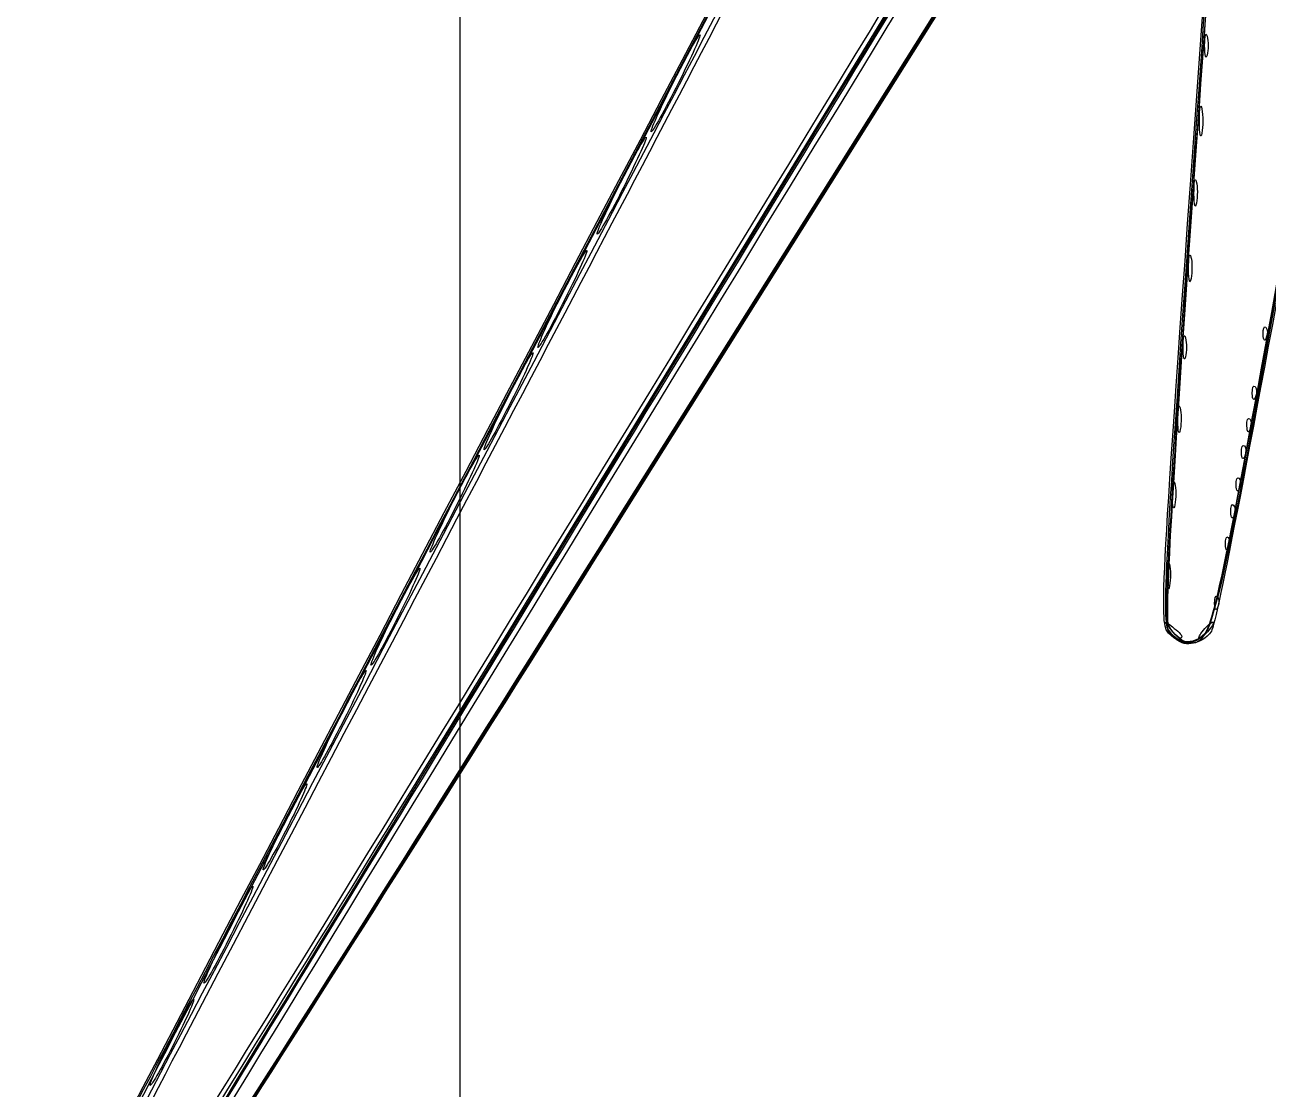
# Model space of a CAD drawing. Extents: x 143 to 420, y 187 to 724.
# Drawn here: x 143.8 to 261.7, y 382.5 to 483.4 of the extents above; entities that cross this region are included whole.
import ezdxf

# ---------------------------------------------------------------- set-up
doc = ezdxf.new("R2010")
doc.units = 0
doc.layers.add('Calque_1', color=7, linetype='CONTINUOUS')
doc.layers.add('Calque_2', color=7, linetype='CONTINUOUS')

msp = doc.modelspace()

# ---------------------------------------------------------------- linework, layer by layer
at = {"layer": 'Calque_1', "color": 7}
for points in [[(190.668927, 450.091195), (236.299078, 536.96989), (239.134116, 537.262621)], [(192.009473, 452.783263), (236.247721, 537.008097), (239.290928, 537.361286)], [(199.144086, 441.32048), (249.965988, 524.535228), (248.602815, 525.958038), (247.239646, 527.380881), (244.961231, 523.942119)], [(254.642635, 472.240034), (257.899255, 517.735238), (254.47149, 517.587554), (251.043695, 517.43987), (201.690725, 438.794458)], [(258.008567, 514.756604), (258.287453, 518.203706), (254.758728, 518.203706), (251.230004, 518.203706), (201.716345, 439.298067)], [(258.008699, 514.756901), (258.287584, 518.204003), (254.758864, 518.204003), (251.230139, 518.204003), (201.716484, 439.298363)], [(254.692304, 518.200311), (251.245175, 518.197014), (201.730345, 439.275387)], [(254.692426, 467.391846), (254.693151, 467.391846)], [(254.181713, 460.24226), (254.182471, 460.24226)]]:
    msp.add_lwpolyline(points, dxfattribs=at)
for points in [[(255.704236, 481.43557)], [(205.283345, 477.861123)], [(205.283345, 477.860959)], [(255.214136, 474.286083)], [(200.176502, 468.158154)], [(200.176502, 468.157989)], [(194.558976, 457.433759)], [(194.558976, 457.433594)], [(261.243572, 454.071509)], [(253.661483, 452.837358)], [(260.222212, 448.453979)], [(189.452133, 447.730756)], [(189.452133, 447.730591)], [(253.161002, 445.943121)], [(259.711515, 445.389899)], [(259.200852, 442.83645)], [(258.690155, 439.77237)], [(252.650319, 438.793535)], [(184.345294, 438.027754)], [(184.345294, 438.027589)], [(258.179492, 437.21892)], [(257.668795, 434.15484)], [(252.139635, 431.133252)], [(256.647435, 428.537311)], [(178.727764, 427.303391)], [(178.727764, 427.303227)], [(252.45649, 426.15439)], [(255.585759, 426.026419)], [(173.620925, 417.600389)], [(173.620925, 417.600224)], [(168.25874, 407.386855)], [(168.25874, 407.38669)], [(162.896556, 397.173156)], [(162.896556, 397.172991)], [(157.534371, 386.95949)], [(157.534371, 386.959325)]]:
    msp.add_lwpolyline(points, close=True, dxfattribs=at)
for points in [[(145.468257, 364.270912), (148.886037, 371.248848), (235.656992, 536.269215), (236.188279, 536.801603)], [(235.474652, 534.114545), (234.946415, 533.088504), (216.47313, 497.892741), (194.422899, 455.901768)], [(248.601177, 525.454594), (249.385537, 524.587907), (246.410868, 519.580332), (198.621739, 441.319392)], [(254.811842, 472.234265), (256.594394, 497.086842), (257.943791, 517.597213), (257.810512, 517.812805)], [(250.574775, 516.800445), (250.027471, 516.028038), (227.824862, 480.695074), (201.235644, 438.282739)], [(254.885104, 471.477253), (256.649611, 495.913479), (258.103639, 516.423818), (258.116363, 517.055793)], [(194.811094, 433.6869), (219.347185, 473.852229), (241.893964, 510.768774), (244.915054, 515.723703)], [(245.041396, 515.006447), (191.413515, 427.277382), (150.59239, 360.370604), (150.02025, 359.264524)], [(254.750072, 469.298189), (256.388823, 492.404402), (257.855114, 512.860678), (258.008567, 514.756604)], [(254.750207, 469.298485), (256.388955, 492.404699), (257.855279, 512.860974), (258.008699, 514.756901)], [(159.169569, 387.764829), (192.115255, 450.475799), (200.334702, 466.135312), (217.795109, 499.457071)], [(148.342055, 357.583696), (148.342055, 357.842472), (168.089431, 390.244865), (231.503927, 494.038783)], [(148.342055, 357.583696), (148.342055, 357.842472), (168.089431, 390.244865), (231.503927, 494.038783)], [(205.283345, 477.861123), (206.552926, 480.389025), (207.706579, 482.457293), (207.847014, 482.457293)], [(205.283345, 477.860959), (206.552926, 480.38886), (207.706579, 482.457128), (207.847014, 482.457128)], [(207.847014, 482.457293), (207.987445, 482.457293), (207.06361, 480.389025), (205.794028, 477.861123)], [(207.847014, 482.457128), (207.987445, 482.457128), (207.06361, 480.38886), (205.794028, 477.860959)], [(255.704236, 481.43557), (255.704236, 482.418625), (255.809065, 482.8208), (255.937629, 482.329256)], [(255.937629, 482.329256), (256.065864, 481.837712), (256.065864, 481.033395), (255.937629, 480.541851)], [(255.937629, 480.541851), (255.809065, 480.050341), (255.704236, 480.452516), (255.704236, 481.43557)], [(203.23036, 473.264987), (203.089928, 473.264987), (204.013761, 475.333255), (205.283345, 477.861123)], [(203.23036, 473.264822), (203.089928, 473.264822), (204.013761, 475.33309), (205.283345, 477.860959)], [(205.794028, 477.861123), (204.524447, 475.333255), (203.370795, 473.264987), (203.23036, 473.264987)], [(205.794028, 477.860959), (204.524447, 475.33309), (203.370795, 473.264822), (203.23036, 473.264822)], [(255.214136, 474.286083), (255.214136, 475.550034), (255.313724, 476.067093), (255.435464, 475.435117)], [(255.435464, 475.435117), (255.557237, 474.803142), (255.557237, 473.769025), (255.435464, 473.137049)], [(255.435464, 473.137049), (255.313658, 472.505074), (255.214136, 473.02233), (255.214136, 474.286083)], [(200.176502, 468.158154), (201.446083, 470.686023), (202.599733, 472.754291), (202.740174, 472.754291)], [(200.176502, 468.157989), (201.446083, 470.685858), (202.599733, 472.754126), (202.740174, 472.754126)], [(202.740174, 472.754291), (202.880606, 472.754291), (201.956767, 470.686023), (200.687186, 468.158154)], [(202.740174, 472.754126), (202.880606, 472.754126), (201.956767, 470.685858), (200.687186, 468.157989)], [(252.288295, 425.747831), (251.424001, 426.702865), (251.523111, 428.660007), (254.642635, 472.240034)], [(252.313401, 425.898679), (251.654546, 426.918226), (251.936082, 432.139514), (254.811842, 472.234265)], [(264.99191, 471.732568), (256.555133, 424.721427), (256.561759, 424.749612), (253.976504, 424.749612)], [(264.971867, 472.318985), (257.840049, 432.822619), (256.585988, 426.542951), (255.641536, 425.598466)], [(264.97223, 472.319282), (257.840313, 432.823179), (256.58612, 426.543247), (255.641668, 425.598762)], [(265.022864, 472.349676), (258.029632, 433.607157), (256.633425, 426.591442), (255.738256, 425.696273)], [(252.225816, 426.148292), (251.822794, 426.808716), (252.529459, 438.854356), (254.885104, 471.477253)], [(265.039511, 471.018114), (260.28745, 444.648348), (256.820568, 426.671284), (256.348078, 425.950237)], [(252.307985, 426.434858), (251.921416, 427.047681), (252.607012, 439.081354), (254.750072, 469.298189)], [(252.308124, 426.435155), (251.921551, 427.047977), (252.607151, 439.08165), (254.750207, 469.298485)], [(198.123514, 463.561985), (197.983082, 463.561985), (198.906921, 465.630253), (200.176502, 468.158154)], [(198.123514, 463.56182), (197.983082, 463.56182), (198.906921, 465.630088), (200.176502, 468.157989)], [(200.687186, 468.158154), (199.417608, 465.630253), (198.263955, 463.561985), (198.123514, 463.561985)], [(200.687186, 468.157989), (199.417608, 465.630088), (198.263955, 463.56182), (198.123514, 463.56182)], [(254.693151, 467.391846), (254.687217, 468.515332), (254.78753, 469.035094), (254.915237, 468.546846)], [(254.915237, 468.546846), (255.04301, 468.058566), (255.047658, 467.139332), (254.924797, 466.504126)], [(254.924797, 466.504126), (254.802628, 465.868855), (254.698063, 466.268425), (254.692426, 467.391846)], [(194.558976, 457.433759), (195.828557, 459.96166), (196.98221, 462.029928), (197.122645, 462.029928)], [(194.558976, 457.433594), (195.828557, 459.961495), (196.98221, 462.029763), (197.122645, 462.029763)], [(197.122645, 462.029928), (197.263076, 462.029928), (196.339241, 459.96166), (195.069659, 457.433759)], [(197.122645, 462.029763), (197.263076, 462.029763), (196.339241, 459.961495), (195.069659, 457.433594)], [(254.182471, 460.24226), (254.176867, 461.365779), (254.276751, 461.885541), (254.404557, 461.39726)], [(254.404557, 461.39726), (254.53233, 460.909013), (254.536978, 459.989779), (254.414117, 459.35454)], [(254.414117, 459.35454), (254.291981, 458.719269), (254.187383, 459.118839), (254.181713, 460.24226)], [(192.505991, 452.837622), (192.365559, 452.837622), (193.289395, 454.90589), (194.558976, 457.433759)], [(192.505991, 452.837457), (192.365559, 452.837457), (193.289395, 454.905725), (194.558976, 457.433594)], [(195.069659, 457.433759), (193.800078, 454.90589), (192.646429, 452.837622), (192.505991, 452.837622)], [(195.069659, 457.433594), (193.800078, 454.905725), (192.646429, 452.837457), (192.505991, 452.837457)], [(194.422899, 455.901768), (143.849842, 359.593714), (145.616963, 362.968886), (144.878632, 361.273488)], [(253.661483, 452.837358), (253.661483, 453.820413), (253.766576, 454.222588), (253.895041, 453.731044)], [(261.243572, 454.071509), (261.220496, 454.60983), (261.342138, 454.911461), (261.511908, 454.741757)], [(261.552126, 453.762955), (261.388948, 453.355571), (261.267966, 453.476487), (261.243572, 454.071509)], [(261.511908, 454.741757), (261.681679, 454.571986), (261.69981, 454.131604), (261.552126, 453.762955)], [(145.761462, 364.628518), (146.866831, 366.789946), (167.678434, 406.459577), (192.009473, 452.783263)], [(253.895041, 451.943673), (253.766576, 451.452096), (253.661483, 451.854337), (253.661483, 452.837358)], [(253.895041, 453.731044), (254.023506, 453.239534), (254.023506, 452.435183), (253.895041, 451.943673)], [(189.452133, 447.730756), (190.721714, 450.258658), (191.875367, 452.326926), (192.015805, 452.326926)], [(189.452133, 447.730591), (190.721714, 450.258493), (191.875367, 452.326761), (192.015805, 452.326761)], [(192.015805, 452.326926), (192.156237, 452.326926), (191.232398, 450.258658), (189.962817, 447.730756)], [(192.015805, 452.326761), (192.156237, 452.326761), (191.232398, 450.258493), (189.962817, 447.730591)], [(144.028819, 360.331046), (144.584296, 361.915847), (165.572346, 402.30791), (190.668927, 450.091195)], [(260.222212, 448.453979), (260.199136, 448.9923), (260.320778, 449.293932), (260.490548, 449.12426)], [(260.490548, 449.12426), (260.660319, 448.954489), (260.67845, 448.514075), (260.530766, 448.145425)], [(260.530766, 448.145425), (260.367588, 447.738042), (260.246606, 447.858958), (260.222212, 448.453979)], [(187.399148, 443.134587), (187.258716, 443.134587), (188.182555, 445.202888), (189.452133, 447.730756)], [(187.399148, 443.134422), (187.258716, 443.134422), (188.182555, 445.202723), (189.452133, 447.730591)], [(189.962817, 447.730756), (188.693239, 445.202888), (187.539586, 443.134587), (187.399148, 443.134587)], [(189.962817, 447.730591), (188.693239, 445.202723), (187.539586, 443.134422), (187.399148, 443.134422)], [(253.161101, 445.943121), (253.155497, 447.066607), (253.255381, 447.586369), (253.383187, 447.098122)], [(253.383187, 447.098122), (253.510993, 446.609841), (253.515641, 445.690607), (253.393407, 445.055369)], [(253.393407, 445.055369), (253.271238, 444.42013), (253.166672, 444.819668), (253.161002, 445.943121)], [(259.711515, 445.389866), (259.68844, 445.92822), (259.810081, 446.229819), (259.979852, 446.060147)], [(259.979852, 446.060147), (260.149622, 445.890376), (260.167753, 445.449962), (260.020069, 445.081345)], [(260.020069, 445.081345), (259.856892, 444.673929), (259.735909, 444.794878), (259.711515, 445.389899)], [(259.200852, 442.83645), (259.177776, 443.374804), (259.299418, 443.676435), (259.469188, 443.506731)], [(259.469188, 443.506731), (259.638959, 443.33696), (259.65709, 442.896578), (259.509406, 442.527896)], [(184.345294, 438.027754), (185.614872, 440.555655), (186.768524, 442.623923), (186.908962, 442.623923)], [(184.345294, 438.027589), (185.614872, 440.55549), (186.768524, 442.623758), (186.908962, 442.623758)], [(186.908962, 442.623923), (187.049394, 442.623923), (186.125558, 440.555655), (184.855977, 438.027754)], [(186.908962, 442.623758), (187.049394, 442.623758), (186.125558, 440.55549), (184.855977, 438.027589)], [(259.509406, 442.527896), (259.346228, 442.120512), (259.225246, 442.241428), (259.200852, 442.83645)], [(198.621739, 441.319392), (158.675856, 375.902773), (147.510417, 357.974135), (146.415458, 357.490404)], [(147.468491, 357.467361), (147.938028, 357.818474), (171.192047, 395.552357), (199.144086, 441.32048)], [(252.650418, 438.793535), (252.644814, 439.917054), (252.744698, 440.436783), (252.872504, 439.948536)], [(252.872504, 439.948536), (253.00031, 439.460255), (253.004958, 438.541055), (252.882723, 437.905783)], [(258.690155, 439.772337), (258.66708, 440.310691), (258.788721, 440.612322), (258.958492, 440.442618)], [(258.998709, 439.463816), (258.835532, 439.056399), (258.714549, 439.177348), (258.690155, 439.77237)], [(258.958492, 440.442618), (259.128262, 440.272847), (259.146393, 439.832465), (258.998709, 439.463816)], [(201.730345, 439.275387), (150.758333, 358.030637), (150.656923, 357.878141), (146.570632, 356.324525)], [(201.716345, 439.298067), (165.147339, 381.021209), (151.698055, 359.98689), (150.272447, 358.841251)], [(201.716484, 439.298363), (165.147474, 381.021506), (151.698194, 359.987186), (150.272585, 358.841548)], [(201.690725, 438.794458), (174.546593, 395.539534), (151.61107, 359.506323), (150.722899, 358.720697)], [(252.882723, 437.905783), (252.760587, 437.270544), (252.655989, 437.670082), (252.650319, 438.793535)], [(201.235644, 438.282739), (167.415715, 384.336748), (152.246556, 360.573142), (150.744534, 359.184649)], [(182.292305, 433.431617), (182.151873, 433.431617), (183.075709, 435.499885), (184.345294, 438.027754)], [(182.292305, 433.431452), (182.151873, 433.431452), (183.075709, 435.49972), (184.345294, 438.027589)], [(184.855977, 438.027754), (183.586396, 435.499885), (182.432743, 433.431617), (182.292305, 433.431617)], [(184.855977, 438.027589), (183.586396, 435.49972), (182.432743, 433.431452), (182.292305, 433.431452)], [(258.179492, 437.21892), (258.156416, 437.757275), (258.278057, 438.058873), (258.447828, 437.889201)], [(258.447828, 437.889201), (258.617599, 437.719431), (258.63573, 437.279049), (258.488046, 436.910366)], [(258.488046, 436.910366), (258.324868, 436.503016), (258.203886, 436.623899), (258.179492, 437.21892)], [(257.668795, 434.154807), (257.64572, 434.693162), (257.767361, 434.994793), (257.937132, 434.825088)], [(257.977349, 433.846286), (257.814172, 433.438903), (257.693189, 433.559819), (257.668795, 434.15484)], [(257.937132, 434.825088), (258.106902, 434.655318), (258.125033, 434.214936), (257.977349, 433.846286)], [(149.163663, 358.90283), (149.733667, 359.868776), (170.275012, 393.521604), (194.811094, 433.6869)], [(252.139734, 431.133252), (252.13413, 432.256771), (252.234015, 432.776533), (252.361821, 432.288253)], [(178.727764, 427.303391), (179.997349, 429.831293), (181.150998, 431.899561), (181.291436, 431.899561)], [(178.727764, 427.303227), (179.997349, 429.831128), (181.150998, 431.899396), (181.291436, 431.899396)], [(181.291436, 431.899561), (181.431868, 431.899561), (180.508032, 429.831293), (179.238451, 427.303391)], [(181.291436, 431.899396), (181.431868, 431.899396), (180.508032, 429.831128), (179.238451, 427.303227)], [(252.361821, 432.288253), (252.489627, 431.800006), (252.494275, 430.880772), (252.37204, 430.245533)], [(252.37204, 430.245533), (252.249871, 429.610261), (252.145305, 430.009832), (252.139635, 431.133252)], [(256.647435, 428.537278), (256.62436, 429.075632), (256.746001, 429.377263), (256.915772, 429.207559)], [(256.915772, 429.207559), (257.085542, 429.037788), (257.103673, 428.597406), (256.955989, 428.228757)], [(256.955989, 428.228757), (256.792812, 427.821373), (256.671829, 427.942289), (256.647435, 428.537311)], [(176.674779, 422.707255), (176.534347, 422.707255), (177.458186, 424.77549), (178.727764, 427.303391)], [(176.674779, 422.70709), (176.534347, 422.70709), (177.458186, 424.775325), (178.727764, 427.303227)], [(179.238451, 427.303391), (177.96887, 424.77549), (176.815217, 422.707255), (176.674779, 422.707255)], [(179.238451, 427.303227), (177.96887, 424.775325), (176.815217, 422.70709), (176.674779, 422.70709)], [(252.45649, 426.154324), (251.821264, 426.964312), (251.839329, 426.982376), (252.649303, 426.347171)], [(255.585759, 426.026419), (255.935387, 426.447747), (256.336376, 426.792464), (256.476807, 426.792464)], [(256.476807, 426.792464), (256.617239, 426.792464), (256.447139, 426.447747), (256.096422, 426.026419)], [(255.738256, 425.696273), (254.562154, 424.520208), (253.104965, 424.707714), (252.225816, 426.148292)], [(256.348078, 425.950237), (255.386514, 424.48266), (253.517537, 424.389435), (252.288295, 425.747831)], [(255.641536, 425.598466), (254.473019, 424.429949), (253.403342, 424.698318), (252.307985, 426.434858)], [(255.641668, 425.598762), (254.473154, 424.430246), (253.403481, 424.698615), (252.308124, 426.435155)], [(253.976504, 424.749612), (253.470186, 424.749612), (252.721787, 425.266671), (252.313401, 425.898679)], [(253.542999, 425.453485), (253.542999, 425.033179), (253.123629, 425.303823), (252.45649, 426.15439)], [(252.649303, 426.347171), (253.140837, 425.961709), (253.542999, 425.559534), (253.542999, 425.453485)], [(255.205334, 425.260408), (255.064803, 425.260408), (255.235992, 425.605124), (255.585759, 426.026419)], [(256.096422, 426.026419), (255.746761, 425.605124), (255.345772, 425.260408), (255.205334, 425.260408)], [(173.620925, 417.600389), (174.890503, 420.12829), (176.044158, 422.196558), (176.184593, 422.196558)], [(173.620925, 417.600224), (174.890503, 420.128126), (176.044158, 422.196394), (176.184593, 422.196394)], [(176.184593, 422.196558), (176.325025, 422.196558), (175.401189, 420.12829), (174.131608, 417.600389)], [(176.184593, 422.196394), (176.325025, 422.196394), (175.401189, 420.128126), (174.131608, 417.600224)], [(171.567936, 413.004252), (171.427504, 413.004252), (172.35134, 415.07252), (173.620925, 417.600389)], [(171.567936, 413.004088), (171.427504, 413.004088), (172.35134, 415.072356), (173.620925, 417.600224)], [(174.131608, 417.600389), (172.862027, 415.07252), (171.708374, 413.004252), (171.567936, 413.004252)], [(174.131608, 417.600224), (172.862027, 415.072356), (171.708374, 413.004088), (171.567936, 413.004088)], [(168.25874, 407.386855), (169.388516, 409.63386), (170.427779, 411.472328), (170.568218, 411.472328)], [(168.25874, 407.38669), (169.388516, 409.633695), (170.427779, 411.472163), (170.568218, 411.472163)], [(170.568218, 411.472328), (170.708649, 411.472328), (169.899199, 409.63386), (168.769424, 407.386855)], [(170.568218, 411.472163), (170.708649, 411.472163), (169.899199, 409.633695), (168.769424, 407.38669)], [(166.459946, 403.301349), (166.319514, 403.301349), (167.128964, 405.139817), (168.25874, 407.386855)], [(166.459946, 403.301184), (166.319514, 403.301184), (167.128964, 405.139652), (168.25874, 407.38669)], [(168.769424, 407.386855), (167.639648, 405.139817), (166.600384, 403.301349), (166.459946, 403.301349)], [(168.769424, 407.38669), (167.639648, 405.139652), (166.600384, 403.301184), (166.459946, 403.301184)], [(162.896556, 397.173156), (164.166137, 399.701057), (165.319789, 401.769325), (165.460224, 401.769325)], [(162.896556, 397.172991), (164.166137, 399.700893), (165.319789, 401.769161), (165.460224, 401.769161)], [(165.460224, 401.769325), (165.600656, 401.769325), (164.67682, 399.701057), (163.407239, 397.173156)], [(165.460224, 401.769161), (165.600656, 401.769161), (164.67682, 399.700893), (163.407239, 397.172991)], [(160.843567, 392.576986), (160.703135, 392.576986), (161.626975, 394.645287), (162.896556, 397.173156)], [(160.843567, 392.576822), (160.703135, 392.576822), (161.626975, 394.645123), (162.896556, 397.172991)], [(163.407239, 397.173156), (162.137658, 394.645287), (160.984009, 392.576986), (160.843567, 392.576986)], [(163.407239, 397.172991), (162.137658, 394.645123), (160.984009, 392.576822), (160.843567, 392.576822)], [(157.534371, 386.95949), (158.664147, 389.206495), (159.70341, 391.04493), (159.843849, 391.04493)], [(157.534371, 386.959325), (158.664147, 389.20633), (159.70341, 391.044765), (159.843849, 391.044765)], [(159.843849, 391.04493), (159.98428, 391.04493), (159.17483, 389.206495), (158.045054, 386.95949)], [(159.843849, 391.044765), (159.98428, 391.044765), (159.17483, 389.20633), (158.045054, 386.959325)], [(145.189859, 360.443194), (145.659623, 361.728836), (151.950493, 374.02356), (159.169569, 387.764829)], [(155.735577, 382.874017), (155.595145, 382.874017), (156.404599, 384.712452), (157.534371, 386.95949)], [(155.735577, 382.873852), (155.595145, 382.873852), (156.404599, 384.712287), (157.534371, 386.959325)], [(158.045054, 386.95949), (156.915282, 384.712452), (155.876015, 382.874017), (155.735577, 382.874017)], [(158.045054, 386.959325), (156.915282, 384.712287), (155.876015, 382.873852), (155.735577, 382.873852)]]:
    msp.add_open_spline(points, degree=3, dxfattribs=at)
at = {"layer": 'Calque_2', "color": 7}
msp.add_lwpolyline([(185.134791, 639.623288), (302.768887, 639.623288), (302.768887, 186.934059), (185.134791, 186.934059)], close=True, dxfattribs=at)

doc.saveas('drawing.dxf')
